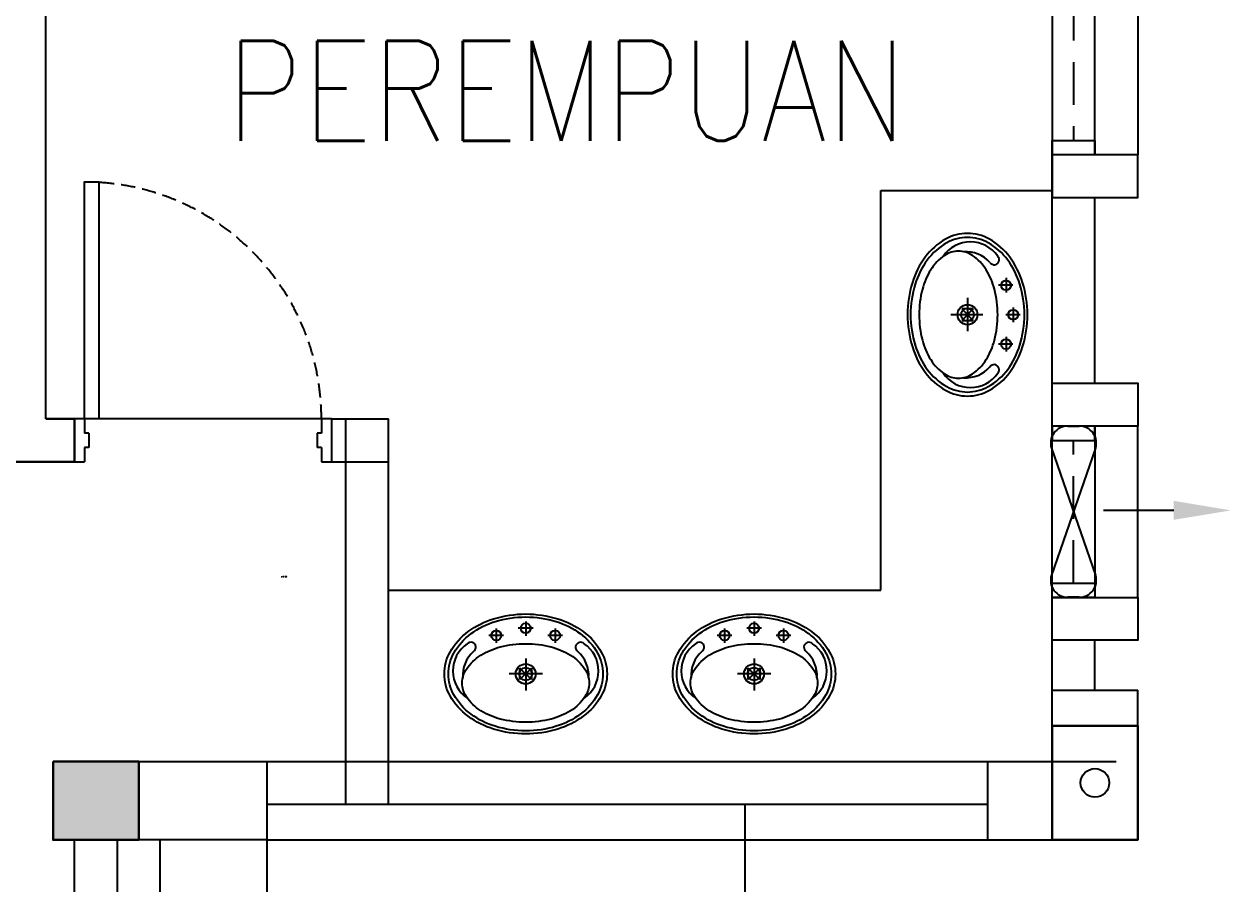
# Model space of a CAD drawing. Header units: inches. Extents: x -86408137 to 595769, y 1041006 to 3160331.
# Drawn here: x 408046 to 412274, y 1072215 to 1075227 of the extents above; entities that cross this region are included whole.
import ezdxf
from ezdxf.enums import TextEntityAlignment as Align

# ---------------------------------------------------------------- set-up
doc = ezdxf.new("R2010")
doc.units = ezdxf.units.IN
doc.header["$MEASUREMENT"] = 0
for name, pattern in [('DASHED', [0.75, 0.5, -0.25]), ('DASHED2', [0.375, 0.25, -0.125]), ('HIDDEN', [0.375, 0.25, -0.125])]:
    doc.linetypes.add(name, pattern=pattern)
doc.layers.add('COLUMN', color=8, linetype='Continuous', lineweight=30)
doc.layers.add('t3', color=8, linetype='Continuous', lineweight=25)
for name, color, linetype in [('DOOR', 2, 'Continuous'), ('DOWNPIPE', 8, 'Continuous'), ('E-LIGHT', 4, 'Continuous'), ('LIGHT', 4, 'Continuous'), ('LW', 2, 'Continuous'), ('LWALL', 8, 'Continuous'), ('ORIGIN', 8, 'Continuous'), ('ROOF', 2, 'Continuous'), ('SAN', 8, 'Continuous'), ('WALL', 1, 'Continuous'), ('WIN', 9, 'Continuous'), ('ZH-ELEK', 4, 'Continuous')]:
    doc.layers.add(name, color=color, linetype=linetype)
doc.styles.add('LAILA', font='romans.shx', dxfattribs={"width": 0.85, "height": 350})

# ---------------------------------------------------------------- blocks, each defined once
blk = doc.blocks.new('Dp900')
at = {"layer": 'DOOR', "color": 4}
for p, q in [((35, 150), (0, 150)), ((35, 150), (35, 100)), ((900, 150), (865, 150)), ((865, 150), (865, 100)), ((50, 100), (35, 100)), ((50, 100), (50, 50)), ((850, 100), (850, 50)), ((865, 100), (850, 100)), ((50, 50), (35, 50)), ((35, 50), (35, 0)), ((865, 50), (850, 50)), ((865, 50), (865, 0)), ((0, 0), (35, 0)), ((865, 0), (900, 0))]:
    blk.add_line(p, q, dxfattribs=at)
at = {"layer": 'DOOR', "color": 1}
for p, q in [((0, 150), (0, 0)), ((0, 150), (0, 0)), ((900, 150), (900, 0)), ((900, 150), (900, 0))]:
    blk.add_line(p, q, dxfattribs=at)
at = {"layer": 'DOOR'}
blk.add_lwpolyline([(35, 150), (35, 980), (85, 980), (85, 150)], close=True, dxfattribs=at)
at = {"layer": 'DOOR', "color": 9, "linetype": 'DASHED', "ltscale": 100}
blk.add_arc((35, 150), 830, 360, 86.5464, dxfattribs=at)
blk = doc.blocks.new('W22')
at = {"layer": 'LW', "color": 2}
blk.add_line((-2456199, -908620.8), (-2456199, -908020.8), dxfattribs=at)
at = {"layer": 'WALL'}
for points in [[(-2456499, -908020.8), (-2456499, -907870.8), (-2456199, -907870.8), (-2456199, -908020.8)], [(-2456499, -908770.8), (-2456499, -908620.8), (-2456199, -908620.8), (-2456199, -908770.8)]]:
    blk.add_lwpolyline(points, close=True, dxfattribs=at)
at = {"layer": 'WIN', "linetype": 'HIDDEN', "ltscale": 600}
blk.add_line((-2456424, -908570.8), (-2456424, -908070.8), dxfattribs=at)
at = {"layer": 'WIN'}
blk.add_line((-2456499, -908570.8), (-2456349, -908570.8), dxfattribs=at)
blk.add_lwpolyline([(-2456349, -908020.8), (-2456349, -908620.8), (-2456499, -908620.8), (-2456499, -908020.8)], dxfattribs=at)
blk.add_lwpolyline([(-2456349, -908070.8), (-2456349, -908020.8), (-2456499, -908020.8), (-2456499, -908070.8)], close=True, dxfattribs=at)
blk = doc.blocks.new('ZPO')
at = {"layer": 'ORIGIN'}
for p, q in [((-20, 20), (-20, -20)), ((-20, 20), (20, -20)), ((-20, -20), (20, 20)), ((20, -20), (20, 20))]:
    blk.add_line(p, q, dxfattribs=at)
blk = doc.blocks.new('Ef')
at = {"layer": 'LIGHT', "color": 7}
blk.add_line((3.8, 348.3), (3.8, 102.4), dxfattribs=at)
at = {"layer": 'LIGHT'}
for p, q in [((-213.6, -80.3), (230.6, 74.4)), ((-213.6, 74.4), (230.6, -80.3)), ((-291.5, -23), (-291.5, 17.1)), ((308.5, 17.1), (308.5, -23))]:
    blk.add_line(p, q, dxfattribs=at)
for centre, start, end in [((-231.5, 17.1), 72.6318, 180), ((248.5, 17.1), 0, 107.3682), ((-231.5, -23), 180, 287.3682), ((248.5, -23), 252.6318, 0)]:
    blk.add_arc(centre, 60, start, end, dxfattribs=at)
at = {"layer": 'LIGHT', "color": 7}
blk.add_solid([(-29.5, 348.3), (37.1, 348.3), (3.8, 548.3)], dxfattribs=at)

msp = doc.modelspace()

# ---------------------------------------------------------------- hatches: boundary and pattern name
at = {"layer": 'COLUMN'}
msp.add_hatch(color=256, dxfattribs=at).paths.add_polyline_path([(408147.7, 1072644.1), (408447.7, 1072644.1), (408447.7, 1072369.1), (408147.7, 1072369.1)])

# ---------------------------------------------------------------- linework, layer by layer
for points in [[(411947.7, 1072769.1), (411647.7, 1072769.1), (411647.7, 1072369.1), (411947.7, 1072369.1)], [(411947.7, 1072769.1), (411647.7, 1072769.1), (411647.7, 1072369.1), (411947.7, 1072369.1)], [(408147.7, 1072644.1), (408447.7, 1072644.1), (408447.7, 1072369.1), (408147.7, 1072369.1)], [(408147.7, 1072644.1), (408447.7, 1072644.1), (408447.7, 1072369.1), (408147.7, 1072369.1)]]:
    msp.add_lwpolyline(points, close=True, dxfattribs=at)
at = {"layer": 'DOWNPIPE'}
msp.add_circle((411797.7, 1072569.1), 50, dxfattribs=at)
msp.add_circle((411797.7, 1072569.1), 50, dxfattribs=at)
at = {"layer": 'LW'}
for p, q in [((409122.7, 1073844.1), (408222.7, 1073844.1)), ((409122.7, 1073844.1), (408222.7, 1073844.1)), ((408522.7, 1071294.1), (408522.7, 1072369.1)), ((408522.7, 1071294.1), (408522.7, 1072369.1))]:
    msp.add_line(p, q, dxfattribs=at)
at = {"layer": 'LW', "linetype": 'HIDDEN', "ltscale": 1200}
msp.add_line((408897.7, 1065769.1), (408897.7, 1072494.1), dxfattribs=at)
at = {"layer": 'LWALL'}
for p, q in [((411047.7, 1074644.1), (411647.7, 1074644.1)), ((411047.7, 1073244.1), (411047.7, 1074644.1)), ((411047.7, 1074644.1), (411647.7, 1074644.1)), ((411047.7, 1073244.1), (411047.7, 1074644.1)), ((409322.7, 1073244.1), (411047.7, 1073244.1)), ((409322.7, 1073244.1), (411047.7, 1073244.1))]:
    msp.add_line(p, q, dxfattribs=at)
at = {"layer": 'ROOF', "linetype": 'Continuous', "ltscale": 2000}
msp.add_lwpolyline([(408897.7, 1065294.1), (410572.7, 1065294.1), (410572.7, 1072494.1)], dxfattribs=at)
at = {"layer": 'SAN'}
for p, q in [((411486.2, 1074337.8), (411486.2, 1074286.3)), ((411486.2, 1074337.8), (411486.2, 1074286.3)), ((411510.2, 1074312.1), (411460.2, 1074312.1)), ((411510.2, 1074312.1), (411460.2, 1074312.1)), ((411351.2, 1074268.4), (411351.2, 1074150.9)), ((411351.2, 1074268.4), (411351.2, 1074150.9)), ((411405.4, 1074209.1), (411293.2, 1074209.1)), ((411405.4, 1074209.1), (411293.2, 1074209.1)), ((411535.2, 1074209.1), (411485.2, 1074209.1)), ((411535.2, 1074209.1), (411485.2, 1074209.1)), ((411511.2, 1074234.8), (411511.2, 1074183.3)), ((411511.2, 1074234.8), (411511.2, 1074183.3)), ((411486.2, 1074131.8), (411486.2, 1074080.3)), ((411486.2, 1074131.8), (411486.2, 1074080.3)), ((411510.2, 1074106.1), (411460.2, 1074106.1)), ((411510.2, 1074106.1), (411460.2, 1074106.1)), ((409700.4, 1073109.7), (409700.4, 1073059.7)), ((409700.4, 1073109.7), (409700.4, 1073059.7)), ((409829.1, 1073110.7), (409777.6, 1073110.7)), ((409829.1, 1073110.7), (409777.6, 1073110.7)), ((409803.4, 1073134.7), (409803.4, 1073084.7)), ((409803.4, 1073134.7), (409803.4, 1073084.7)), ((409906.4, 1073109.7), (409906.4, 1073059.7)), ((409906.4, 1073109.7), (409906.4, 1073059.7)), ((410500.4, 1073109.7), (410500.4, 1073059.7)), ((410500.4, 1073109.7), (410500.4, 1073059.7)), ((410629.1, 1073110.7), (410577.6, 1073110.7)), ((410629.1, 1073110.7), (410577.6, 1073110.7)), ((410603.4, 1073134.7), (410603.4, 1073084.7)), ((410603.4, 1073134.7), (410603.4, 1073084.7)), ((410706.4, 1073109.7), (410706.4, 1073059.7)), ((410706.4, 1073109.7), (410706.4, 1073059.7)), ((409726.1, 1073085.7), (409674.6, 1073085.7)), ((409726.1, 1073085.7), (409674.6, 1073085.7)), ((409932.1, 1073085.7), (409880.6, 1073085.7)), ((409932.1, 1073085.7), (409880.6, 1073085.7)), ((410526.1, 1073085.7), (410474.6, 1073085.7)), ((410526.1, 1073085.7), (410474.6, 1073085.7)), ((410732.1, 1073085.7), (410680.6, 1073085.7)), ((410732.1, 1073085.7), (410680.6, 1073085.7)), ((409803.4, 1073004.9), (409803.4, 1072892.7)), ((409803.4, 1073004.9), (409803.4, 1072892.7)), ((410603.4, 1073004.9), (410603.4, 1072892.7)), ((410603.4, 1073004.9), (410603.4, 1072892.7)), ((409862.7, 1072950.7), (409745.2, 1072950.7)), ((409862.7, 1072950.7), (409745.2, 1072950.7)), ((410662.7, 1072950.7), (410545.2, 1072950.7)), ((410662.7, 1072950.7), (410545.2, 1072950.7))]:
    msp.add_line(p, q, dxfattribs=at)
for points in [[(411351.2, 1074494.1, 0.128734), (411274.4, 1074474, 0.10631), (411202.7, 1074410.6, 0.084902), (411158, 1074321.6, 0.074193), (411141.2, 1074209.1, 0.074193), (411158, 1074096.5, 0.084902), (411202.7, 1074007.5, 0.10631), (411274.4, 1073944.2, 0.128734), (411351.2, 1073924.1, 0.128734), (411428.1, 1073944.2, 0.10631), (411499.7, 1074007.5, 0.084902), (411544.4, 1074096.5, 0.074193), (411561.2, 1074209.1, 0.074193), (411544.4, 1074321.6, 0.084902), (411499.7, 1074410.6, 0.10631), (411428.1, 1074474, 0.128734)], [(411351.2, 1074494.1, 0.128734), (411274.4, 1074474, 0.10631), (411202.7, 1074410.6, 0.084902), (411158, 1074321.6, 0.074193), (411141.2, 1074209.1, 0.074193), (411158, 1074096.5, 0.084902), (411202.7, 1074007.5, 0.10631), (411274.4, 1073944.2, 0.128734), (411351.2, 1073924.1, 0.128734), (411428.1, 1073944.2, 0.10631), (411499.7, 1074007.5, 0.084902), (411544.4, 1074096.5, 0.074193), (411561.2, 1074209.1, 0.074193), (411544.4, 1074321.6, 0.084902), (411499.7, 1074410.6, 0.10631), (411428.1, 1074474, 0.128734)], [(411351.2, 1074479.8, 0.128734), (411278.3, 1074460.7, 0.10631), (411210.2, 1074400.5, 0.084902), (411167.7, 1074316, 0.074193), (411151.7, 1074209.1, 0.074193), (411167.7, 1074102.2, 0.084902), (411210.2, 1074017.6, 0.10631), (411278.3, 1073957.4, 0.128734), (411351.2, 1073938.3, 0.128734), (411424.2, 1073957.4, 0.10631), (411492.3, 1074017.6, 0.084902), (411534.8, 1074102.2, 0.074193), (411550.7, 1074209.1, 0.074193), (411534.8, 1074316, 0.084902), (411492.3, 1074400.5, 0.10631), (411424.2, 1074460.7, 0.128734)], [(411351.2, 1074479.8, 0.128734), (411278.3, 1074460.7, 0.10631), (411210.2, 1074400.5, 0.084902), (411167.7, 1074316, 0.074193), (411151.7, 1074209.1, 0.074193), (411167.7, 1074102.2, 0.084902), (411210.2, 1074017.6, 0.10631), (411278.3, 1073957.4, 0.128734), (411351.2, 1073938.3, 0.128734), (411424.2, 1073957.4, 0.10631), (411492.3, 1074017.6, 0.084902), (411534.8, 1074102.2, 0.074193), (411550.7, 1074209.1, 0.074193), (411534.8, 1074316, 0.084902), (411492.3, 1074400.5, 0.10631), (411424.2, 1074460.7, 0.128734)], [(411319.5, 1074431.6, 0.148706), (411270.8, 1074416.8, 0.107099), (411222.3, 1074366.4, 0.07588), (411193.2, 1074298.1, 0.062731), (411182, 1074209.1, 0.062731), (411193.2, 1074120.1, 0.07588), (411222.3, 1074051.7, 0.107099), (411270.8, 1074001.4, 0.148706), (411319.5, 1073986.6, 0.148706), (411368.2, 1074001.4, 0.107099), (411416.7, 1074051.7, 0.07588), (411445.8, 1074120.1, 0.062731), (411457, 1074209.1, 0.062731), (411445.8, 1074298.1, 0.07588), (411416.7, 1074366.4, 0.107099), (411368.2, 1074416.8, 0.148706)], [(411319.5, 1074431.6, 0.148706), (411270.8, 1074416.8, 0.107099), (411222.3, 1074366.4, 0.07588), (411193.2, 1074298.1, 0.062731), (411182, 1074209.1, 0.062731), (411193.2, 1074120.1, 0.07588), (411222.3, 1074051.7, 0.107099), (411270.8, 1074001.4, 0.148706), (411319.5, 1073986.6, 0.148706), (411368.2, 1074001.4, 0.107099), (411416.7, 1074051.7, 0.07588), (411445.8, 1074120.1, 0.062731), (411457, 1074209.1, 0.062731), (411445.8, 1074298.1, 0.07588), (411416.7, 1074366.4, 0.107099), (411368.2, 1074416.8, 0.148706)], [(410088.4, 1072950.7, -0.128734), (410068.3, 1072873.9, -0.10631), (410004.9, 1072802.2, -0.084902), (409915.9, 1072757.5, -0.074193), (409803.4, 1072740.7, -0.074193), (409690.9, 1072757.5, -0.084902), (409601.9, 1072802.2, -0.10631), (409538.5, 1072873.9, -0.128734), (409518.4, 1072950.7, -0.128734), (409538.5, 1073027.5, -0.10631), (409601.9, 1073099.2, -0.084902), (409690.9, 1073143.9, -0.074193), (409803.4, 1073160.7, -0.074193), (409915.9, 1073143.9, -0.084902), (410004.9, 1073099.2, -0.10631), (410068.3, 1073027.5, -0.128734)], [(410088.4, 1072950.7, -0.128734), (410068.3, 1072873.9, -0.10631), (410004.9, 1072802.2, -0.084902), (409915.9, 1072757.5, -0.074193), (409803.4, 1072740.7, -0.074193), (409690.9, 1072757.5, -0.084902), (409601.9, 1072802.2, -0.10631), (409538.5, 1072873.9, -0.128734), (409518.4, 1072950.7, -0.128734), (409538.5, 1073027.5, -0.10631), (409601.9, 1073099.2, -0.084902), (409690.9, 1073143.9, -0.074193), (409803.4, 1073160.7, -0.074193), (409915.9, 1073143.9, -0.084902), (410004.9, 1073099.2, -0.10631), (410068.3, 1073027.5, -0.128734)], [(410074.1, 1072950.7, -0.128734), (410055, 1072877.7, -0.10631), (409994.8, 1072809.7, -0.084902), (409910.3, 1072767.2, -0.074193), (409803.4, 1072751.2, -0.074193), (409696.5, 1072767.2, -0.084902), (409611.9, 1072809.7, -0.10631), (409551.8, 1072877.7, -0.128734), (409532.6, 1072950.7, -0.128734), (409551.8, 1073023.7, -0.10631), (409611.9, 1073091.8, -0.084902), (409696.5, 1073134.3, -0.074193), (409803.4, 1073150.2, -0.074193), (409910.3, 1073134.3, -0.084902), (409994.8, 1073091.8, -0.10631), (410055, 1073023.7, -0.128734)], [(410074.1, 1072950.7, -0.128734), (410055, 1072877.7, -0.10631), (409994.8, 1072809.7, -0.084902), (409910.3, 1072767.2, -0.074193), (409803.4, 1072751.2, -0.074193), (409696.5, 1072767.2, -0.084902), (409611.9, 1072809.7, -0.10631), (409551.8, 1072877.7, -0.128734), (409532.6, 1072950.7, -0.128734), (409551.8, 1073023.7, -0.10631), (409611.9, 1073091.8, -0.084902), (409696.5, 1073134.3, -0.074193), (409803.4, 1073150.2, -0.074193), (409910.3, 1073134.3, -0.084902), (409994.8, 1073091.8, -0.10631), (410055, 1073023.7, -0.128734)], [(410888.4, 1072950.7, -0.128734), (410868.3, 1072873.9, -0.10631), (410804.9, 1072802.2, -0.084902), (410715.9, 1072757.5, -0.074193), (410603.4, 1072740.7, -0.074193), (410490.9, 1072757.5, -0.084902), (410401.9, 1072802.2, -0.10631), (410338.5, 1072873.9, -0.128734), (410318.4, 1072950.7, -0.128734), (410338.5, 1073027.5, -0.10631), (410401.9, 1073099.2, -0.084902), (410490.9, 1073143.9, -0.074193), (410603.4, 1073160.7, -0.074193), (410715.9, 1073143.9, -0.084902), (410804.9, 1073099.2, -0.10631), (410868.3, 1073027.5, -0.128734)], [(410888.4, 1072950.7, -0.128734), (410868.3, 1072873.9, -0.10631), (410804.9, 1072802.2, -0.084902), (410715.9, 1072757.5, -0.074193), (410603.4, 1072740.7, -0.074193), (410490.9, 1072757.5, -0.084902), (410401.9, 1072802.2, -0.10631), (410338.5, 1072873.9, -0.128734), (410318.4, 1072950.7, -0.128734), (410338.5, 1073027.5, -0.10631), (410401.9, 1073099.2, -0.084902), (410490.9, 1073143.9, -0.074193), (410603.4, 1073160.7, -0.074193), (410715.9, 1073143.9, -0.084902), (410804.9, 1073099.2, -0.10631), (410868.3, 1073027.5, -0.128734)], [(410874.1, 1072950.7, -0.128734), (410855, 1072877.7, -0.10631), (410794.8, 1072809.7, -0.084902), (410710.3, 1072767.2, -0.074193), (410603.4, 1072751.2, -0.074193), (410496.5, 1072767.2, -0.084902), (410411.9, 1072809.7, -0.10631), (410351.8, 1072877.7, -0.128734), (410332.6, 1072950.7, -0.128734), (410351.8, 1073023.7, -0.10631), (410411.9, 1073091.8, -0.084902), (410496.5, 1073134.3, -0.074193), (410603.4, 1073150.2, -0.074193), (410710.3, 1073134.3, -0.084902), (410794.8, 1073091.8, -0.10631), (410855, 1073023.7, -0.128734)], [(410874.1, 1072950.7, -0.128734), (410855, 1072877.7, -0.10631), (410794.8, 1072809.7, -0.084902), (410710.3, 1072767.2, -0.074193), (410603.4, 1072751.2, -0.074193), (410496.5, 1072767.2, -0.084902), (410411.9, 1072809.7, -0.10631), (410351.8, 1072877.7, -0.128734), (410332.6, 1072950.7, -0.128734), (410351.8, 1073023.7, -0.10631), (410411.9, 1073091.8, -0.084902), (410496.5, 1073134.3, -0.074193), (410603.4, 1073150.2, -0.074193), (410710.3, 1073134.3, -0.084902), (410794.8, 1073091.8, -0.10631), (410855, 1073023.7, -0.128734)], [(410025.9, 1072919, -0.148706), (410011.1, 1072870.3, -0.107099), (409960.7, 1072821.8, -0.07588), (409892.4, 1072792.7, -0.062731), (409803.4, 1072781.5, -0.062731), (409714.4, 1072792.7, -0.07588), (409646.1, 1072821.8, -0.107099), (409595.7, 1072870.3, -0.148706), (409580.9, 1072919, -0.148706), (409595.7, 1072967.7, -0.107099), (409646.1, 1073016.2, -0.07588), (409714.4, 1073045.3, -0.062731), (409803.4, 1073056.5, -0.062731), (409892.4, 1073045.3, -0.07588), (409960.7, 1073016.2, -0.107099), (410011.1, 1072967.7, -0.148706)], [(410025.9, 1072919, -0.148706), (410011.1, 1072870.3, -0.107099), (409960.7, 1072821.8, -0.07588), (409892.4, 1072792.7, -0.062731), (409803.4, 1072781.5, -0.062731), (409714.4, 1072792.7, -0.07588), (409646.1, 1072821.8, -0.107099), (409595.7, 1072870.3, -0.148706), (409580.9, 1072919, -0.148706), (409595.7, 1072967.7, -0.107099), (409646.1, 1073016.2, -0.07588), (409714.4, 1073045.3, -0.062731), (409803.4, 1073056.5, -0.062731), (409892.4, 1073045.3, -0.07588), (409960.7, 1073016.2, -0.107099), (410011.1, 1072967.7, -0.148706)], [(410825.9, 1072919, -0.148706), (410811.1, 1072870.3, -0.107099), (410760.7, 1072821.8, -0.07588), (410692.4, 1072792.7, -0.062731), (410603.4, 1072781.5, -0.062731), (410514.4, 1072792.7, -0.07588), (410446.1, 1072821.8, -0.107099), (410395.7, 1072870.3, -0.148706), (410380.9, 1072919, -0.148706), (410395.7, 1072967.7, -0.107099), (410446.1, 1073016.2, -0.07588), (410514.4, 1073045.3, -0.062731), (410603.4, 1073056.5, -0.062731), (410692.4, 1073045.3, -0.07588), (410760.7, 1073016.2, -0.107099), (410811.1, 1072967.7, -0.148706)], [(410825.9, 1072919, -0.148706), (410811.1, 1072870.3, -0.107099), (410760.7, 1072821.8, -0.07588), (410692.4, 1072792.7, -0.062731), (410603.4, 1072781.5, -0.062731), (410514.4, 1072792.7, -0.07588), (410446.1, 1072821.8, -0.107099), (410395.7, 1072870.3, -0.148706), (410380.9, 1072919, -0.148706), (410395.7, 1072967.7, -0.107099), (410446.1, 1073016.2, -0.07588), (410514.4, 1073045.3, -0.062731), (410603.4, 1073056.5, -0.062731), (410692.4, 1073045.3, -0.07588), (410760.7, 1073016.2, -0.107099), (410811.1, 1072967.7, -0.148706)]]:
    msp.add_lwpolyline(points, format="xyb", close=True, dxfattribs=at)
for centre, radius in [((411486.2, 1074312.1), 17.5), ((411486.2, 1074312.1), 17.5), ((411351.2, 1074209.1), 35), ((411351.2, 1074209.1), 35), ((411351.2, 1074209.1), 22.5), ((411351.2, 1074209.1), 22.5), ((411511.2, 1074209.1), 17.5), ((411511.2, 1074209.1), 17.5), ((411486.2, 1074106.1), 17.5), ((411486.2, 1074106.1), 17.5), ((409700.4, 1073085.7), 17.5), ((409700.4, 1073085.7), 17.5), ((409803.4, 1073110.7), 17.5), ((409803.4, 1073110.7), 17.5), ((409906.4, 1073085.7), 17.5), ((409906.4, 1073085.7), 17.5), ((410500.4, 1073085.7), 17.5), ((410500.4, 1073085.7), 17.5), ((410603.4, 1073110.7), 17.5), ((410603.4, 1073110.7), 17.5), ((410706.4, 1073085.7), 17.5), ((410706.4, 1073085.7), 17.5), ((409803.4, 1072950.7), 35), ((409803.4, 1072950.7), 35), ((409803.4, 1072950.7), 22.5), ((409803.4, 1072950.7), 22.5), ((410603.4, 1072950.7), 35), ((410603.4, 1072950.7), 35), ((410603.4, 1072950.7), 22.5), ((410603.4, 1072950.7), 22.5)]:
    msp.add_circle(centre, radius, dxfattribs=at)
for centre, radius, start, end in [((411361.7, 1074348.8), 115.5, 34.3843, 145.9122), ((411361.7, 1074348.8), 115.5, 34.3843, 145.9122), ((411345, 1074315.2), 114.6, 42.2084, 93.6092), ((411345, 1074315.2), 114.6, 42.2084, 93.6092), ((411444.8, 1074401.4), 17.5, 211.6026, 45.863), ((411444.8, 1074401.4), 17.5, 211.6026, 45.863), ((411444.8, 1074016.7), 17.5, 314.137, 148.3974), ((411444.8, 1074016.7), 17.5, 314.137, 148.3974), ((411361.7, 1074069.4), 115.5, 214.0878, 325.6157), ((411361.7, 1074069.4), 115.5, 214.0878, 325.6157), ((411345, 1074102.9), 114.6, 266.3908, 317.7916), ((411345, 1074102.9), 114.6, 266.3908, 317.7916), ((409611.1, 1073044.3), 17.5, 301.6026, 135.863), ((409611.1, 1073044.3), 17.5, 301.6026, 135.863), ((409995.7, 1073044.3), 17.5, 44.137, 238.3974), ((409995.7, 1073044.3), 17.5, 44.137, 238.3974), ((410411.1, 1073044.3), 17.5, 301.6026, 135.863), ((410411.1, 1073044.3), 17.5, 301.6026, 135.863), ((410795.7, 1073044.3), 17.5, 44.137, 238.3974), ((410795.7, 1073044.3), 17.5, 44.137, 238.3974), ((409663.7, 1072961.2), 115.5, 124.3843, 235.9122), ((409663.7, 1072961.2), 115.5, 124.3843, 235.9122), ((409697.2, 1072944.5), 114.6, 132.2084, 183.6092), ((409697.2, 1072944.5), 114.6, 132.2084, 183.6092), ((409909.6, 1072944.5), 114.6, 356.3908, 47.7916), ((409909.6, 1072944.5), 114.6, 356.3908, 47.7916), ((409943.1, 1072961.2), 115.5, 304.0878, 55.6157), ((409943.1, 1072961.2), 115.5, 304.0878, 55.6157), ((410463.7, 1072961.2), 115.5, 124.3843, 235.9122), ((410463.7, 1072961.2), 115.5, 124.3843, 235.9122), ((410497.2, 1072944.5), 114.6, 132.2084, 183.6092), ((410497.2, 1072944.5), 114.6, 132.2084, 183.6092), ((410709.6, 1072944.5), 114.6, 356.3908, 47.7916), ((410709.6, 1072944.5), 114.6, 356.3908, 47.7916), ((410743.1, 1072961.2), 115.5, 304.0878, 55.6157), ((410743.1, 1072961.2), 115.5, 304.0878, 55.6157)]:
    msp.add_arc(centre, radius, start, end, dxfattribs=at)
at = {"layer": 'WALL'}
for p, q in [((408122.7, 1073844.1), (408122.7, 1077644.1)), ((408122.7, 1073844.1), (408122.7, 1077644.1)), ((411647.7, 1073819.1), (411647.7, 1074769.1)), ((411647.7, 1073819.1), (411647.7, 1074769.1)), ((411797.7, 1073969.1), (411797.7, 1074619.1)), ((411797.7, 1073969.1), (411797.7, 1074619.1)), ((408122.7, 1073844.1), (408222.7, 1073844.1)), ((408122.7, 1073844.1), (408222.7, 1073844.1)), ((408222.7, 1073844.1), (408122.7, 1073844.1)), ((408222.7, 1073694.1), (408222.7, 1073844.1)), ((408222.7, 1073694.1), (408222.7, 1073844.1)), ((408222.7, 1073694.1), (408222.7, 1073844.1)), ((409122.7, 1073844.1), (409122.7, 1073694.1)), ((409122.7, 1073844.1), (409322.7, 1073844.1)), ((409122.7, 1073844.1), (409122.7, 1073694.1)), ((409122.7, 1073844.1), (409322.7, 1073844.1)), ((409172.7, 1072494.1), (409172.7, 1073844.1)), ((409172.7, 1072494.1), (409172.7, 1073844.1)), ((409322.7, 1072494.1), (409322.7, 1073844.1)), ((409322.7, 1072494.1), (409322.7, 1073844.1)), ((407872.7, 1073694.1), (408222.7, 1073694.1)), ((407872.7, 1073694.1), (408222.7, 1073694.1)), ((408222.7, 1073694.1), (407872.7, 1073694.1)), ((409122.7, 1073694.1), (409322.7, 1073694.1)), ((409122.7, 1073694.1), (409322.7, 1073694.1)), ((411647.7, 1072644.1), (411647.7, 1073219.1)), ((411647.7, 1072644.1), (411647.7, 1073219.1)), ((411797.7, 1072894.1), (411797.7, 1073069.1)), ((411797.7, 1072894.1), (411797.7, 1073069.1)), ((411647.7, 1072894.1), (411947.7, 1072894.1)), ((411647.7, 1072894.1), (411947.7, 1072894.1)), ((411947.7, 1072769.1), (411947.7, 1072894.1)), ((411947.7, 1072769.1), (411947.7, 1072894.1)), ((408447.7, 1072644.1), (411872.7, 1072644.1)), ((408447.7, 1072644.1), (411872.7, 1072644.1)), ((408897.7, 1072369.1), (408897.7, 1072644.1)), ((408897.7, 1072369.1), (408897.7, 1072644.1)), ((408897.7, 1072369.1), (408897.7, 1072644.1)), ((408897.7, 1072369.1), (408897.7, 1072644.1)), ((411422.7, 1072369.1), (411422.7, 1072644.1)), ((411422.7, 1072369.1), (411422.7, 1072644.1)), ((408447.7, 1072519.1), (408447.7, 1072369.1)), ((408447.7, 1072519.1), (408447.7, 1072369.1)), ((408897.7, 1072494.1), (411422.7, 1072494.1)), ((408897.7, 1072494.1), (411422.7, 1072494.1)), ((408222.7, 1071319.1), (408222.7, 1072369.1)), ((408222.7, 1071319.1), (408222.7, 1072369.1)), ((408372.7, 1071469.1), (408372.7, 1072369.1)), ((408372.7, 1071469.1), (408372.7, 1072369.1)), ((408897.7, 1072369.1), (408372.7, 1072369.1)), ((408897.7, 1072369.1), (408372.7, 1072369.1)), ((408897.7, 1072369.1), (408372.7, 1072369.1)), ((408897.7, 1072369.1), (408372.7, 1072369.1)), ((411472.7, 1072369.1), (411872.7, 1072369.1)), ((411472.7, 1072369.1), (411947.7, 1072369.1)), ((411472.7, 1072369.1), (411872.7, 1072369.1)), ((411472.7, 1072369.1), (411947.7, 1072369.1))]:
    msp.add_line(p, q, dxfattribs=at)
at = {"layer": 'WIN'}
for p, q in [((408447.7, 1072369.1), (408447.7, 1072644.1)), ((408447.7, 1072369.1), (408447.7, 1072644.1)), ((408897.7, 1072369.1), (411647.7, 1072369.1)), ((408897.7, 1072369.1), (411647.7, 1072369.1))]:
    msp.add_line(p, q, dxfattribs=at)
at = {"layer": 'ZH-ELEK', "color": 4, "linetype": 'DASHED2', "lineweight": -2}
msp.add_line((408946.3, 1073291, -7857.5), (408969.2, 1073292.8, -7857.5), dxfattribs=at)

# ---------------------------------------------------------------- block references
at = {"layer": 'DOOR'}
msp.add_blockref('Dp900', (408222.7, 1073694.1), dxfattribs=at)
msp.add_blockref('Dp900', (408222.7, 1073694.1), dxfattribs=at)
at = {"layer": 'E-LIGHT', "rotation": 270}
msp.add_blockref('Ef', (411725.6, 1073527.6), dxfattribs=at)
at = {"layer": 'SAN', "rotation": 270}
msp.add_blockref('ZPO', (411351.2, 1074209.1), dxfattribs=at)
msp.add_blockref('ZPO', (411351.2, 1074209.1), dxfattribs=at)
at = {"layer": 'SAN', "extrusion": (0, 0, -1), "zscale": -1}
for p in [(-409803.4, 1072950.7), (-409803.4, 1072950.7), (-410603.4, 1072950.7), (-410603.4, 1072950.7)]:
    msp.add_blockref('ZPO', p, dxfattribs=at)
at = {"layer": 'WIN', "xscale": -1, "rotation": 180}
msp.add_blockref('W22', (2868146.7, 166748.3), dxfattribs=at)
msp.add_blockref('W22', (2868146.7, 166748.3), dxfattribs=at)
at = {"layer": 'WIN'}
msp.add_blockref('W22', (2868146.7, 1981839.8), dxfattribs=at)
msp.add_blockref('W22', (2868146.7, 1981839.8), dxfattribs=at)

# ---------------------------------------------------------------- texts
at = {"layer": 't3', "style": 'LAILA', "width": 0.85}
msp.add_text('PEREMPUAN', height=350, dxfattribs=at).set_placement((408754.4, 1075168.4), align=Align.TOP_LEFT)

doc.saveas('drawing.dxf')
